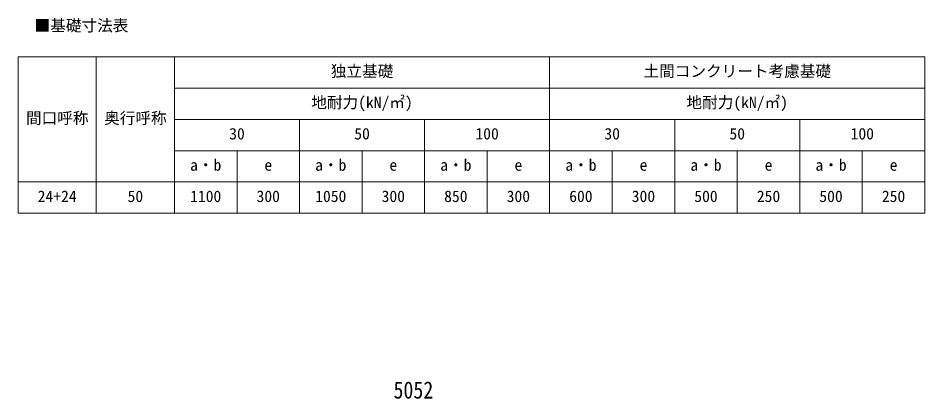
# Model space of a CAD drawing. Units: millimetres at full size; details may follow other scales. Extents: x -8385 to 33769, y -5853 to 5787.
# Drawn here: x 15326 to 21126, y 687 to 3121 of the extents above; entities that cross this region are included whole.
import ezdxf
from ezdxf.enums import TextEntityAlignment as Align

# ---------------------------------------------------------------- set-up
doc = ezdxf.new("R2010")
doc.units = ezdxf.units.MM
doc.header["$LTSCALE"] = 30
doc.layers.add('0-A_寸法', color=6, linetype='Continuous', lineweight=9)
doc.layers.add('0-F_PARTS1', color=7, linetype='Continuous', lineweight=18)
doc.styles.add('ＭＳ ゴシック', font='')
doc.styles.get('ＭＳ ゴシック').set_extended_font_data('MS Gothic')

msp = doc.modelspace()

# ---------------------------------------------------------------- linework, layer by layer
at = {"layer": '0-F_PARTS1'}
for p, q in [((15326.13, 2873.61), (21126.13, 2873.61)), ((15326.13, 2873.61), (15326.13, 1873.61)), ((15826.13, 2873.61), (15826.13, 1873.61)), ((18726.13, 2873.61), (18726.13, 1873.61)), ((16326.13, 2673.61), (21126.13, 2673.61)), ((16326.13, 2473.61), (21126.13, 2473.61)), ((19526.13, 2473.61), (19526.13, 1873.61)), ((16326.13, 2273.61), (21126.13, 2273.61)), ((19926.13, 2273.61), (19926.13, 1873.61)), ((20726.13, 2273.61), (20726.13, 1873.61))]:
    msp.add_line(p, q, dxfattribs=at)
for points in [[(16326.13, 2873.61), (16326.13, 2673.61), (16326.13, 2073.61), (16326.13, 1873.61)], [(21126.13, 2873.61), (21126.13, 2273.61), (21126.13, 1873.61)], [(17126.13, 2473.61), (17126.13, 2273.61), (17126.13, 1873.61)], [(17926.13, 2473.61), (17926.13, 2273.61), (17926.13, 1873.61)], [(20326.13, 2473.61), (20326.13, 2073.61), (20326.13, 1873.61)], [(16726.13, 2273.61), (16726.13, 2073.61), (16726.13, 1873.61)], [(17526.13, 2273.61), (17526.13, 2073.61), (17526.13, 1873.61)], [(18326.13, 2273.61), (18326.13, 2073.61), (18326.13, 1873.61)], [(19126.13, 2273.61), (19126.13, 2073.61), (19126.13, 1873.61)], [(15326.13, 2073.61), (16326.13, 2073.61), (21126.13, 2073.61)], [(15326.13, 1873.61), (15826.13, 1873.61), (18726.13, 1873.61), (20326.13, 1873.61), (21126.13, 1873.61)]]:
    msp.add_lwpolyline(points, dxfattribs=at)

# ---------------------------------------------------------------- texts
at = {"layer": '0-A_寸法', "color": 7, "style": 'ＭＳ ゴシック', "width": 0.85}
msp.add_text('5052', height=110, dxfattribs=at).set_placement((17727.13, 656.15), align=Align.BOTTOM_LEFT)
at = {"layer": '0-F_PARTS1', "style": 'ＭＳ ゴシック'}
for s, p in [('■基礎寸法表', (15431.43, 3015.05)), ('独立基礎', (17326.13, 2723.61)), ('土間コンクリート考慮基礎', (19326.13, 2723.61)), ('地耐力(kN/㎡)', (17201.13, 2523.61)), ('地耐力(kN/㎡)', (19601.13, 2523.61)), ('間口呼称', (15376.13, 2423.61)), ('奥行呼称', (15876.13, 2423.61)), ('30', (16676.13, 2323.61)), ('50', (17476.13, 2323.61)), ('100', (18251.13, 2323.61)), ('30', (19076.13, 2323.61)), ('50', (19876.13, 2323.61)), ('100', (20651.13, 2323.61)), ('a・b', (16426.13, 2123.61)), ('a・b', (17226.13, 2123.61)), ('a・b', (18026.13, 2123.61)), ('a・b', (18826.13, 2123.61)), ('a・b', (19626.13, 2123.61)), ('a・b', (20426.13, 2123.61)), ('e', (16901.13, 2123.61)), ('e', (17701.13, 2123.61)), ('e', (18501.13, 2123.61)), ('e', (19301.13, 2123.61)), ('e', (20101.13, 2123.61)), ('e', (20901.13, 2123.61)), ('24+24', (15451.13, 1923.61)), ('50', (16026.13, 1923.61)), ('1100', (16426.13, 1923.61)), ('300', (16851.13, 1923.61)), ('1050', (17226.13, 1923.61)), ('300', (17651.13, 1923.61)), ('850', (18051.13, 1923.61)), ('300', (18451.13, 1923.61)), ('600', (18851.13, 1923.61)), ('300', (19251.13, 1923.61)), ('500', (19651.13, 1923.61)), ('250', (20051.13, 1923.61)), ('500', (20451.13, 1923.61)), ('250', (20851.13, 1923.61))]:
    msp.add_text(s, height=73.31, dxfattribs=at).set_placement(p, align=Align.BOTTOM_LEFT)

doc.saveas('drawing.dxf')
